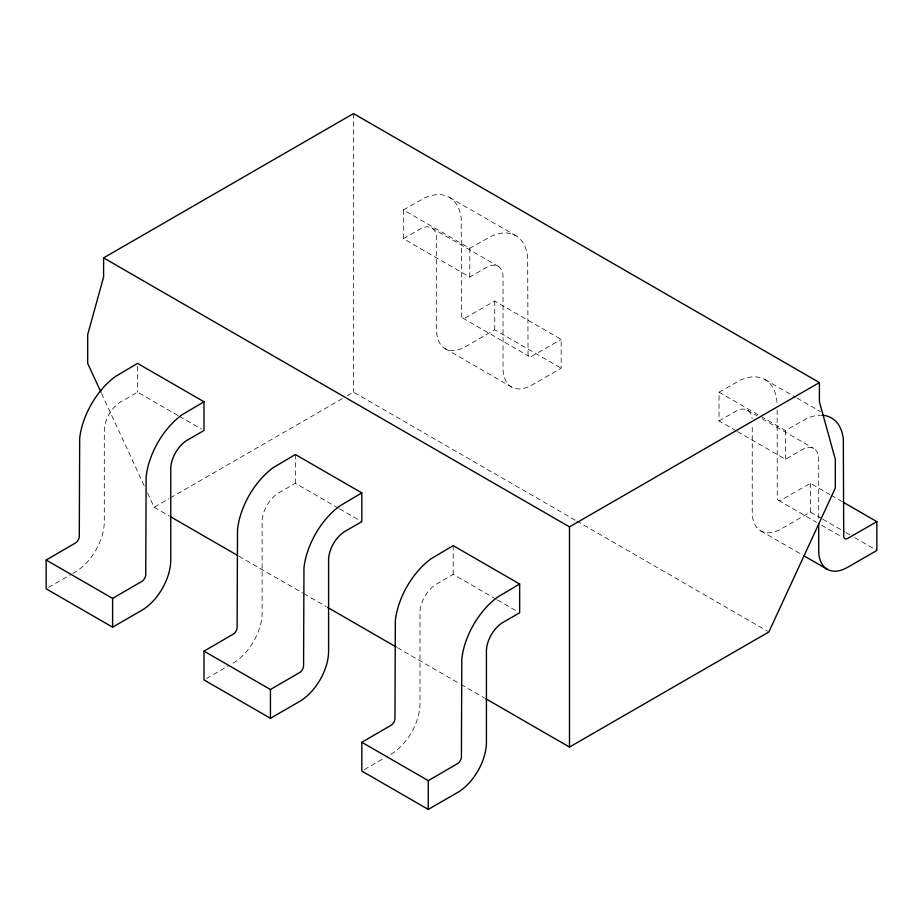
<?xml version="1.0" encoding="UTF-8"?>
<svg xmlns="http://www.w3.org/2000/svg" width="923" height="923" viewBox="0 0 923 923"><rect width="100%" height="100%" fill="white"/><g stroke="black" fill="none" stroke-linecap="round" stroke-linejoin="round"><path stroke-width="0.69" stroke-dasharray="4.62 3.46" d="M403.351 209.913L425.388 197.534A58.818 33.955 -60 0 1 461.2 218.209L461.592 315.989A5.803 3.346 -60 0 0 465.123 318.031L494.728 301.036L561.184 339.41L561.184 368.185L532.11 384.972A41.12 23.744 -60 0 1 503.035 368.185L503.035 277.062A23.49 13.568 -60 0 0 486.421 267.462L469.807 277.062L403.351 238.688L403.351 209.913L469.807 248.287L491.844 235.907A58.818 33.955 -60 0 1 527.656 256.571L528.048 354.363A5.803 3.346 -60 0 0 531.579 356.405L561.184 339.41M178.139 415.604L137.527 392.16L120.913 401.759A23.49 13.568 -60 0 0 104.299 430.533L104.299 521.657A41.12 23.744 -60 0 1 75.225 572.018L72.802 573.414M403.351 238.688L419.965 229.1A23.49 13.568 -60 0 1 436.579 238.688L436.579 329.811A41.12 23.744 -60 0 0 465.654 346.598L494.728 329.811L561.184 368.185M147.495 492.882L154.141 507.269L169.094 498.639M170.34 497.912L342.295 398.632M347.279 395.759L353.509 392.16L575.525 520.341M48.573 587.397L71.59 574.118M338.429 508.158L295.36 483.283L278.746 492.882A23.49 13.568 -60 0 0 262.132 521.657L262.132 612.78A41.12 23.744 -60 0 1 233.058 663.141L230.635 664.537M206.406 678.52L229.423 665.241M736.242 430.879L719.017 420.934L719.017 392.16L741.054 379.78A58.818 33.955 -60 0 1 776.866 400.455L777.166 405.612M496.262 599.281L453.193 574.406L436.579 584.005A23.49 13.568 -60 0 0 419.965 612.78L419.965 703.903A41.12 23.744 -60 0 1 390.891 754.264L386.045 757.056M719.017 420.934L735.631 411.346A23.49 13.568 -60 0 1 752.107 418.511M760.864 416.319L785.473 430.533L807.51 418.154A58.818 33.955 -60 0 1 821.689 415.223M737.477 431.595L785.473 459.308L802.087 449.709A23.49 13.568 -60 0 1 818.701 459.308L818.701 519.107M830.089 494.659L810.394 483.283L780.789 500.278A5.803 3.346 -60 0 1 777.258 498.247L777.166 409.881M364.239 769.644L384.833 757.76M821.47 518.461L810.394 512.069L781.32 528.844A41.12 23.744 -60 0 1 752.245 512.069L752.245 425.215M449.374 197.349L515.83 235.711M765.04 379.595L795.811 397.363M797.034 398.067L820.42 411.566M719.017 392.16L759.629 415.604M431.71 227.935L498.166 266.297M747.376 410.181L757.229 415.869M762.144 418.707L813.832 448.555M831.311 495.363L842.387 501.766M822.705 519.164L844.857 531.96M846.079 532.663L849.771 534.798M854.698 537.648L876.85 550.431M462.758 318.054L529.214 356.416M778.424 500.301L816.567 522.326M821.493 525.164L842.411 537.244M445.094 348.64L511.55 387.002M760.76 530.887L802.606 555.046M576.771 521.068L767.613 631.24M179.374 416.319L201.526 429.114M339.664 508.861L361.816 521.657M497.497 599.985L517.192 611.361M154.141 507.269L169.105 515.911M238.953 556.234L302.571 592.958M303.817 593.685L326.269 606.642M397.363 647.692L459.723 683.701M460.981 684.416L484.679 698.1M101.576 393.475L144.473 486.34M810.394 483.283L810.394 512.069M785.473 430.533L785.473 459.308M494.728 301.036L494.728 329.811M469.807 248.287L469.807 277.062M453.193 545.631L453.193 574.406M353.509 113.587L353.509 392.16M295.36 454.508L295.36 483.283M137.527 366.258L137.527 392.16"/><path stroke-width="1.38" d="M100.976 392.16L87.685 363.385L87.685 334.611L103.595 277.062L103.595 257.875L353.509 113.587L819.405 382.572L819.405 401.747L835.315 459.308L835.315 488.082L768.859 631.967L569.491 747.065L485.925 698.826M203.983 401.759L181.946 414.831A58.818 33.955 -60 0 0 146.134 476.845L145.742 575.075A5.803 3.346 -60 0 1 142.211 581.19L112.606 598.392L46.15 560.019L46.15 588.805L112.606 627.167L141.68 610.38A41.12 23.744 -60 0 0 170.755 560.019L170.755 468.896A23.49 13.568 -60 0 1 187.369 440.121L203.983 430.533L203.983 401.759L137.527 363.385L115.49 376.457A58.818 33.955 -60 0 0 79.678 438.471L79.286 536.713A5.803 3.346 -60 0 1 75.755 542.828L46.15 560.019M361.816 492.882L339.779 505.954A58.818 33.955 -60 0 0 303.967 567.968L303.575 666.21A5.803 3.346 -60 0 1 300.044 672.313L270.439 689.516L203.983 651.142L203.983 679.928L270.439 718.29L299.514 701.503A41.12 23.744 -60 0 0 328.588 651.142L328.588 560.019A23.49 13.568 -60 0 1 345.202 531.244L361.816 521.657L361.816 492.882L295.36 454.508L273.323 467.58A58.818 33.955 -60 0 0 237.511 529.594L237.119 627.836A5.803 3.346 -60 0 1 233.588 633.951L203.983 651.142M103.595 257.875L569.491 526.86L819.405 382.572M519.649 584.005L497.612 597.077A58.818 33.955 -60 0 0 461.8 659.091L461.408 757.333A5.803 3.346 -60 0 1 457.877 763.448L428.272 780.639L361.816 742.277L361.816 771.051L428.272 809.413L457.346 792.626A41.12 23.744 -60 0 0 486.421 742.277L486.421 651.142A23.49 13.568 -60 0 1 503.035 622.367L519.649 612.78L519.649 584.005L453.193 545.631L431.156 558.703A58.818 33.955 -60 0 0 395.344 620.729L394.952 718.959A5.803 3.346 -60 0 1 391.421 725.074L361.816 742.277M818.701 523.376L818.701 550.431A41.12 23.744 -60 0 0 847.775 567.218L876.85 550.431L876.85 521.657L847.245 538.651A5.803 3.346 -60 0 1 843.714 536.609L843.322 438.829A58.818 33.955 -60 0 0 822.878 415.304M843.622 502.47L876.85 521.657M803.829 555.75L827.216 569.249M170.351 516.626L237.707 555.519M327.515 607.369L396.117 646.977M569.491 526.86L569.491 747.065M428.272 780.639L428.272 809.413M270.439 689.516L270.439 718.29M112.606 598.392L112.606 627.167"/></g></svg>
